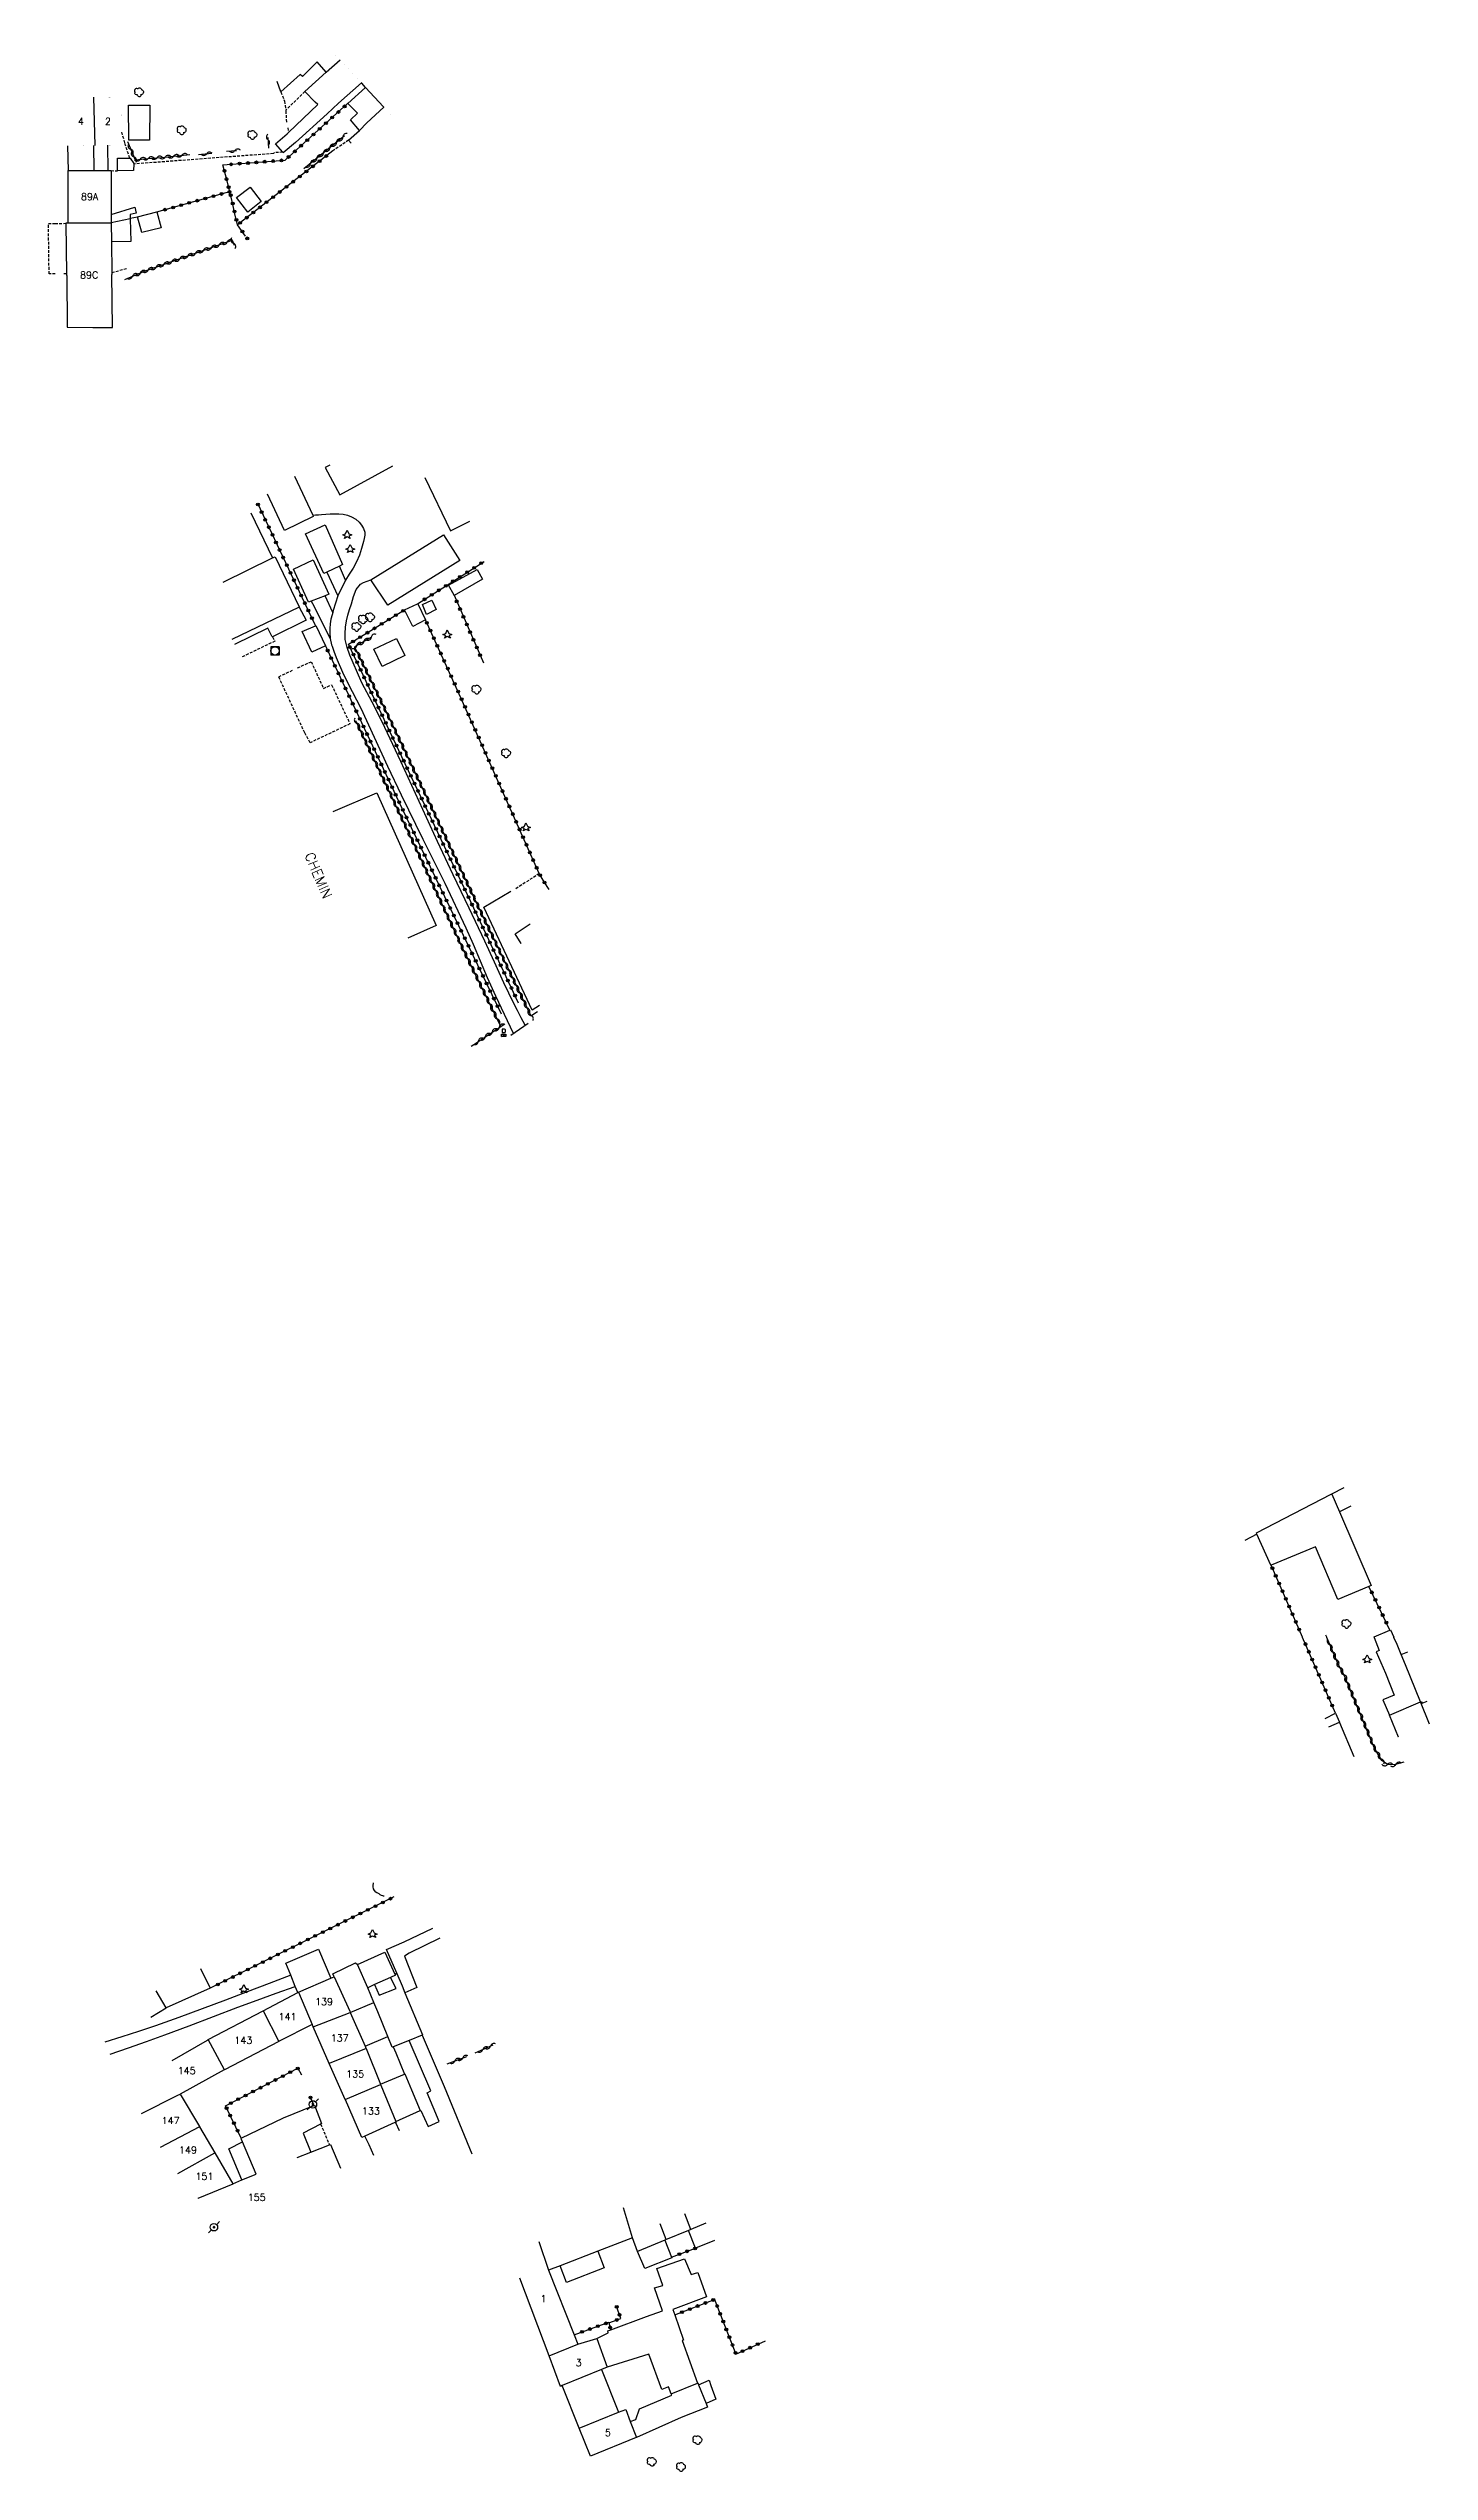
# Model space of a CAD drawing. Header units: millimetres. Extents: x 79010 to 79994, y 143000 to 143955.
# Drawn here: x 79507.8 to 79754.9, y 143521.8 to 143955.2 of the extents above; entities that cross this region are included whole.
import ezdxf
from ezdxf.enums import TextEntityAlignment as Align

# ---------------------------------------------------------------- set-up
doc = ezdxf.new("R2010")
doc.units = ezdxf.units.MM
doc.linetypes.add('DASHED', pattern=[0.75, 0.5, -0.25])
doc.layers.get('0').update_dxf_attribs({"linetype": 'CONTINUOUS'})
for name, color, linetype in [('W0014', 7, 'CONTINUOUS'), ('W0017', 7, 'CONTINUOUS'), ('W0071', 7, 'CONTINUOUS'), ('W0101', 7, 'CONTINUOUS'), ('W0104', 1, 'CONTINUOUS'), ('W0112', 1, 'DASHED'), ('W0300', 7, 'CONTINUOUS'), ('W0303', 7, 'CONTINUOUS'), ('W0310', 3, 'CONTINUOUS'), ('W0323', 7, 'CONTINUOUS'), ('W0333', 7, 'CONTINUOUS'), ('W0420', 7, 'CONTINUOUS'), ('W0438', 7, 'CONTINUOUS'), ('W0473', 7, 'CONTINUOUS'), ('W0515', 5, 'CONTINUOUS'), ('W0989', 7, 'CONTINUOUS'), ('W0991', 7, 'CONTINUOUS'), ('W1102', 7, 'CONTINUOUS')]:
    doc.layers.add(name, color=color, linetype=linetype)
doc.styles.get("Standard").update_dxf_attribs({"font": 'romans.shx', "width": 0.85})

# ---------------------------------------------------------------- blocks, each defined once
blk = doc.blocks.new('T303')
for p, q in [((-0.77, 0), (-0.28, 0.21)), ((-0.28, -0.21), (-0.77, 0)), ((-0.28, 0.21), (0, 0.83)), ((0, 0.83), (0.28, 0.21)), ((0.28, 0.21), (0.83, 0)), ((0.83, 0), (0.28, -0.21)), ((-0.49, -0.63), (-0.28, -0.21)), ((0, -0.35), (-0.49, -0.63)), ((0.56, -0.63), (0, -0.35)), ((0.28, -0.21), (0.56, -0.63))]:
    blk.add_line(p, q)
blk = doc.blocks.new('T300')
for p, q in [((-0.8, 0.51), (-0.86, 0.34)), ((-0.86, 0.34), (-0.86, 0.17)), ((-0.86, 0.17), (-0.74, 0.06)), ((-0.69, 0.63), (-0.8, 0.51)), ((-0.8, -0.06), (-0.74, 0.06)), ((-0.74, 0.06), (-0.69, 0.11)), ((-0.57, 0.69), (-0.69, 0.63)), ((-0.46, 0.69), (-0.57, 0.69)), ((-0.29, 0.63), (-0.46, 0.69)), ((-0.29, 0.63), (-0.17, 0.74)), ((-0.23, 0.57), (-0.29, 0.63)), ((-0.17, 0.74), (-0.06, 0.8)), ((-0.06, 0.8), (0.06, 0.8)), ((0.06, 0.8), (0.23, 0.74)), ((0.23, 0.74), (0.34, 0.63)), ((0.34, 0.63), (0.4, 0.51)), ((0.46, 0.46), (0.34, 0.46)), ((0.4, 0.51), (0.4, 0.46)), ((0.57, 0.4), (0.46, 0.46)), ((0.57, 0.4), (0.69, 0.29)), ((0.69, 0.29), (0.74, 0.17)), ((0.74, 0.06), (0.69, -0.17)), ((0.74, 0.17), (0.74, 0.06)), ((-0.8, -0.17), (-0.8, -0.06)), ((-0.8, -0.23), (-0.8, -0.17)), ((-0.74, -0.34), (-0.8, -0.23)), ((-0.69, -0.4), (-0.74, -0.34)), ((-0.51, -0.46), (-0.69, -0.4)), ((-0.4, -0.46), (-0.51, -0.46)), ((-0.4, -0.46), (-0.34, -0.46)), ((-0.34, -0.46), (-0.34, -0.4)), ((-0.34, -0.51), (-0.34, -0.46)), ((-0.29, -0.63), (-0.34, -0.51)), ((-0.17, -0.74), (-0.29, -0.63)), ((-0.06, -0.8), (-0.17, -0.74)), ((0.06, -0.8), (-0.06, -0.8)), ((0.17, -0.74), (0.06, -0.8)), ((0.23, -0.69), (0.17, -0.74)), ((0.29, -0.46), (0.23, -0.46)), ((0.29, -0.63), (0.23, -0.69)), ((0.46, -0.4), (0.29, -0.46)), ((0.34, -0.51), (0.29, -0.63)), ((0.34, -0.51), (0.34, -0.46)), ((0.57, -0.34), (0.46, -0.4)), ((0.63, -0.29), (0.57, -0.34)), ((0.69, -0.17), (0.63, -0.29))]:
    blk.add_line(p, q)
blk = doc.blocks.new('T473')
for p, q in [((-0.166667, 0.166667), (0.166667, -0.166667)), ((-0.166667, -0.166667), (0.166667, 0.166667)), ((0.500001, 0.500001), (1.000002, 1.000002)), ((-1.000002, -1.000002), (-0.500001, -0.500001))]:
    blk.add_line(p, q)
blk.add_ellipse((0, 0), major_axis=(0.471405, 0.471405), ratio=1, start_param=5.4977871438, end_param=11.780972451)
blk = doc.blocks.new('T438')
for p, q in [((-0.4, 0.2), (0.4, 0.2)), ((-0.4, -0.2), (-0.4, 0.2)), ((0.15, 1.1), (-0.3, 1.1)), ((-0.3, 1.1), (-0.3, 0.5)), ((-0.3, 0.5), (0.15, 0.5)), ((0.3, 0.65), (0.3, 0.95)), ((0.4, 0.2), (0.4, -0.2))]:
    blk.add_line(p, q)
at = {"flags": 128}
for points in [[(-0.4, -0.2), (0.4, 0.2)], [(0.4, -0.2), (-0.4, -0.2)]]:
    blk.add_lwpolyline(points, dxfattribs=at)
for centre, major_axis, start_param, end_param in [((0.15, 0.95), (0.106, -0.106), 0.785398, 2.356194), ((0.15, 0.65), (0.106, 0.106), 3.926991, 5.497787)]:
    blk.add_ellipse(centre, major_axis=major_axis, ratio=1, start_param=start_param, end_param=end_param)
blk = doc.blocks.new('T420')
for p, q in [((0.75, 0.75), (-0.75, 0.75)), ((-0.75, 0.75), (-0.75, -0.75)), ((0.75, 0.75), (0.75, -0.75)), ((0.75, -0.75), (-0.75, -0.75))]:
    blk.add_line(p, q)
blk.add_ellipse((0, 0), major_axis=(-0.53, 0.53), ratio=1, start_param=3.926991, end_param=10.210176)
blk = doc.blocks.new('t310o')
at = {"color": 0, "linetype": 'Continuous'}
for centre, start, end in [((-0.5, 0.38), 216.8699, 323.1304), ((0.5, -0.37), 36.8699, 143.1303)]:
    blk.add_arc(centre, 0.625, start, end, dxfattribs=at)
blk = doc.blocks.new('t323o')
at = {"color": 0, "linetype": 'Continuous'}
for radius in [0.25, 0.15]:
    blk.add_circle((0, 0), radius, dxfattribs=at)

msp = doc.modelspace()

# ---------------------------------------------------------------- linework, layer by layer
at = {"layer": 'W0014'}
msp.add_lwpolyline([(79590.45, 143778.74), (79590.45, 143778.74), (79590.45, 143778.74), (79593.56, 143780.85)], dxfattribs=at)
at = {"layer": 'W0017'}
for points in [[(79555.04, 143871.71), (79555.55, 143871.77), (79556.07, 143871.82), (79556.58, 143871.86), (79557.37, 143871.92), (79558.16, 143871.95), (79558.95, 143871.95), (79559.72, 143871.94), (79560.49, 143871.89), (79561.23, 143871.75), (79561.99, 143871.44), (79562.72, 143871.01), (79563.34, 143870.47), (79563.78, 143869.94), (79564.14, 143869.34), (79564.35, 143868.71), (79564.35, 143868.16), (79564.23, 143867.58), (79564.09, 143867.01), (79563.79, 143865.77), (79563.38, 143864.55), (79562.88, 143863.37), (79562.28, 143862.26), (79561.58, 143861.19), (79560.88, 143860.12), (79559.84, 143862.62)], [(79557.56, 143861.53), (79559.52, 143857.28)], [(79554.78, 143856.35), (79554.98, 143855.95), (79558.15, 143849.66)], [(79558.61, 143854.34), (79557.26, 143857.31)], [(79595.61, 143784.02), (79594.3, 143783.16), (79585.66, 143801.59), (79590.47, 143804.5)], [(79551.13, 143610.54), (79547.22, 143609.05), (79543.32, 143607.57), (79539.41, 143606.1), (79535.25, 143604.54), (79531.08, 143602.99), (79526.9, 143601.5), (79523.88, 143600.51), (79520.86, 143599.54), (79517.84, 143598.57)], [(79518.79, 143596.41), (79522.05, 143597.56), (79525.31, 143598.7), (79528.56, 143599.87), (79532.93, 143601.5), (79537.28, 143603.18), (79541.64, 143604.83), (79545.07, 143606.09), (79548.49, 143607.33), (79551.92, 143608.57)]]:
    msp.add_lwpolyline(points, dxfattribs=at)
at = {"layer": 'W0071'}
for points in [[(79560.88, 143860.12), (79559.52, 143857.28), (79558.69, 143854.68), (79558.61, 143854.34), (79558.49, 143853.89), (79558.3, 143853.1), (79558.16, 143852.31), (79558.08, 143851.44), (79558.08, 143850.57), (79558.13, 143849.81), (79558.14, 143849.7), (79558.15, 143849.66), (79558.4, 143848.55), (79558.49, 143848.3), (79558.81, 143847.41), (79559.24, 143846.28), (79560.56, 143843.2), (79562.11, 143840.19), (79563.64, 143837.18), (79566.05, 143832.02), (79568.43, 143826.84), (79570.84, 143821.68), (79574.72, 143813.77), (79578.67, 143805.88), (79582.43, 143797.92), (79583.72, 143794.97), (79584.98, 143792.01), (79586.26, 143789.05), (79587.76, 143785.76), (79589.3, 143782.49), (79590.91, 143779.05)], [(79593.03, 143780.49), (79592.34, 143781.82), (79591.67, 143783.1), (79591.01, 143784.39), (79589.24, 143788.07), (79587.54, 143791.79), (79585.83, 143795.51), (79583, 143801.46), (79580.16, 143807.4), (79577.34, 143813.35), (79574.05, 143820.5), (79570.81, 143827.66), (79567.47, 143834.78), (79565.66, 143838.27), (79563.84, 143841.75), (79562.25, 143845.33), (79561.7, 143846.69), (79561.18, 143848.06), (79560.86, 143849.47), (79560.83, 143850.58), (79560.92, 143851.71), (79561.09, 143852.83), (79561.32, 143853.86), (79561.61, 143854.88), (79561.95, 143855.88), (79562.35, 143857.16), (79562.82, 143858.41), (79563.57, 143859.37), (79564.14, 143859.68), (79564.79, 143859.91), (79565.43, 143860.14)]]:
    msp.add_lwpolyline(points, dxfattribs=at)
at = {"layer": 'W0101', "const_width": 0.002}
for points in [[(79559.96, 143953.16), (79559.93, 143953.19), (79558.07, 143955.21)], [(79563.73, 143949.1), (79559.96, 143953.16)], [(79515.79, 143946.52), (79511.21, 143946.56), (79511.17, 143937.82), (79511.21, 143937.82), (79515.85, 143937.88), (79516.06, 143937.88)], [(79515.79, 143946.52), (79520.79, 143946.49), (79520.85, 143940.41), (79520.87, 143937.95), (79518.32, 143937.91), (79516.06, 143937.88)], [(79568.97, 143943.32), (79567.73, 143944.69)]]:
    msp.add_lwpolyline(points, dxfattribs=at)
at = {"layer": 'W0101'}
for points in [[(79567.73, 143944.69), (79567.67, 143944.77), (79564.49, 143948.26), (79563.81, 143949.02), (79563.77, 143949.06), (79563.73, 143949.1)], [(79511.11, 143924.04), (79511.27, 143924.05), (79511.25, 143933.37), (79511.31, 143933.37), (79515.95, 143933.37), (79518.4, 143933.37), (79518.96, 143933.37), (79518.98, 143925.53), (79518.98, 143924.04)], [(79511.02, 143914.6), (79511.02, 143914.89), (79510.92, 143923.88), (79510.92, 143924.01), (79511.11, 143924.04)], [(79518.98, 143924.04), (79519.02, 143920.63), (79519.08, 143915.11), (79519.08, 143914.8)], [(79511.02, 143914.6), (79511.12, 143905.34), (79511.21, 143905.34), (79515.72, 143905.33), (79519.19, 143905.33), (79519.08, 143914.8)], [(79749.29, 143653.13), (79749.29, 143653.13), (79747.7, 143657.1), (79753.25, 143659.44)], [(79753.25, 143659.44), (79753.42, 143659.51), (79753.53, 143659.21), (79754.45, 143659.59)], [(79736.84, 143655.01), (79738.74, 143655.83), (79738.75, 143655.79), (79741.28, 143649.7)], [(79526.04, 143603.08), (79526.04, 143603.08), (79528.82, 143604.71), (79527.01, 143607.77)], [(79546.15, 143604.21), (79552.36, 143607.48), (79552.5, 143607.55)], [(79552.5, 143607.55), (79558.27, 143610.01), (79558.87, 143610.27), (79561.67, 143604.1), (79561.76, 143603.9)], [(79536.35, 143599.04), (79546.15, 143604.21)], [(79561.76, 143603.9), (79564.4, 143597.84), (79564.54, 143597.52), (79564.57, 143597.45)], [(79529.88, 143595.31), (79529.88, 143595.31), (79529.88, 143595.31), (79529.88, 143595.31), (79536.19, 143598.96), (79536.35, 143599.04)], [(79548.95, 143598.7), (79539.25, 143593.66)], [(79554.91, 143601.76), (79549.05, 143598.75), (79548.95, 143598.7)], [(79555.12, 143601.33), (79554.94, 143601.78), (79554.91, 143601.76)], [(79558, 143594.76), (79555.12, 143601.33)], [(79560.85, 143588.3), (79558, 143594.76)], [(79564.57, 143597.45), (79567.17, 143591.05), (79567.19, 143591)], [(79539.25, 143593.66), (79539.19, 143593.62), (79531.34, 143589.31)], [(79567.19, 143591), (79567.22, 143590.92), (79569.91, 143584.39), (79569.95, 143584.3), (79569.82, 143584.24), (79569.74, 143584.21), (79564.33, 143581.74), (79563.82, 143581.51), (79560.87, 143588.26), (79560.85, 143588.3)], [(79524.39, 143585.83), (79530.9, 143589.1)], [(79531.34, 143589.31), (79534.75, 143583.51), (79534.8, 143583.43)], [(79540.74, 143573.26), (79542.38, 143573.93), (79544.89, 143574.97), (79542.49, 143580.75), (79542.32, 143581.15), (79542.25, 143581.4), (79549.78, 143585.03), (79555.21, 143587.27), (79555.34, 143587.32), (79556.59, 143584.02), (79556.45, 143583.94), (79553.34, 143582.33), (79554.67, 143578.88)], [(79534.8, 143583.43), (79537.51, 143578.78)], [(79537.51, 143578.78), (79540.74, 143573.26), (79540.77, 143573.21)], [(79554.67, 143578.88), (79558.04, 143580.2), (79558.24, 143580.27), (79560.03, 143576.03), (79560.03, 143576.03), (79560.03, 143576.03)], [(79565.98, 143578.3), (79565.12, 143580.21), (79565.12, 143580.21), (79565.12, 143580.21), (79565.12, 143580.21), (79565.12, 143580.21)], [(79612.24, 143563.57), (79606.04, 143561.18), (79599.32, 143558.59), (79597.21, 143557.78)], [(79618.17, 143563.23), (79618.01, 143563.17), (79613.12, 143561.16), (79612.24, 143563.57)], [(79622.67, 143565.08), (79622.28, 143564.92), (79618.17, 143563.23)], [(79625.38, 143566.19), (79622.67, 143565.08)], [(79597.36, 143542.48), (79592.07, 143556.37), (79592.07, 143556.37)], [(79597.21, 143557.78), (79601.81, 143546.26), (79602.49, 143544.54)], [(79602.49, 143544.54), (79605.84, 143545.56), (79607.72, 143540.43), (79606.73, 143540.03), (79599.69, 143537.14), (79599.37, 143537.01), (79597.36, 143542.48)]]:
    msp.add_lwpolyline(points, dxfattribs=at)
msp.add_lwpolyline([(79604.76, 143524.54), (79602.73, 143529.55), (79609.73, 143532.38), (79611.03, 143532.9), (79611.85, 143530.75), (79612.94, 143527.89), (79612.91, 143527.87)], close=True, dxfattribs=at)
at = {"layer": 'W0104'}
for points in [[(79563.77, 143949.06), (79559.66, 143945.44), (79557.63, 143943.5), (79551.93, 143938.41), (79549.73, 143936.57), (79549.67, 143936.64), (79548.39, 143938.16), (79550.49, 143939.96), (79550.71, 143940.16), (79555.97, 143945.17), (79555.45, 143945.6), (79553.65, 143947.49), (79557.46, 143950.95), (79559.93, 143953.19)], [(79557.46, 143950.95), (79555.8, 143952.82), (79553.18, 143950.18), (79552.78, 143950.54), (79549.35, 143947.46), (79548.65, 143949.3)], [(79563.43, 143940.56), (79561.79, 143942.42), (79563.05, 143943.62), (79561.34, 143945.39), (79564.49, 143948.26)], [(79561.94, 143938.29), (79561.46, 143938.81), (79563.43, 143940.56)], [(79563.43, 143940.56), (79564.74, 143941.93), (79567.73, 143944.69)], [(79511.31, 143933.37), (79511.21, 143937.82)], [(79515.95, 143933.37), (79515.85, 143937.88)], [(79518.32, 143937.91), (79518.4, 143933.37)], [(79518.98, 143925.53), (79523.18, 143926.82), (79523.44, 143925.74), (79522.38, 143925.5), (79522.39, 143924.84), (79522.39, 143924.74), (79518.98, 143924.04)], [(79522.39, 143924.74), (79522.49, 143920.69), (79519.02, 143920.63)], [(79558.11, 143880.7), (79557.27, 143880.24), (79559.88, 143875.38), (79569.35, 143880.55)], [(79549.98, 143868.99), (79546.94, 143875.46)], [(79551.75, 143878.73), (79555.04, 143871.71), (79555.13, 143871.5), (79549.98, 143868.99)], [(79575.11, 143878.47), (79579.69, 143868.92), (79583.15, 143870.65)], [(79543.99, 143872.16), (79547.86, 143864.07)], [(79539.02, 143859.77), (79547.86, 143864.07), (79548.34, 143864.3), (79552.62, 143855.31), (79552.59, 143855.3), (79540.55, 143849.49)], [(79552.59, 143855.3), (79553.84, 143852.95), (79547.84, 143849.94), (79547.74, 143850.11), (79546.98, 143851.49), (79541.06, 143848.62)], [(79592.33, 143795.1), (79592.33, 143795.1), (79591.26, 143796.86), (79593.95, 143798.63)], [(79739.5, 143697.72), (79737.33, 143696.63)], [(79737.28, 143696.6), (79737.33, 143696.63)], [(79740.77, 143694.48), (79738.73, 143693.42)], [(79723.98, 143689.45), (79721.82, 143688.31)], [(79744.95, 143671), (79744.93, 143671.06), (79747.77, 143672.28), (79747.87, 143672.32), (79748.47, 143671)], [(79744.95, 143671), (79744.97, 143670.94), (79745.84, 143668.65), (79745.32, 143668.39), (79746.97, 143664.59), (79748.55, 143660.66), (79746.5, 143659.82), (79747.7, 143657.1)], [(79753.25, 143659.44), (79750.55, 143666.06), (79749.78, 143667.94), (79749.04, 143669.73), (79748.49, 143670.94), (79748.47, 143671)], [(79749.78, 143667.94), (79750.98, 143668.43)], [(79736.17, 143656.5), (79738.04, 143657.42), (79738.74, 143655.83)], [(79738.74, 143655.83), (79738.75, 143655.79)], [(79570.06, 143610.93), (79568.21, 143615.17), (79571.37, 143616.53), (79576.53, 143618.98)], [(79577.78, 143617.16), (79572.28, 143614.52), (79571.45, 143613.95), (79573.65, 143608.35), (79571.54, 143607.4)], [(79534.98, 143611.74), (79536.7, 143608.23), (79536.7, 143608.23), (79528.82, 143604.71)], [(79552.36, 143607.48), (79551.92, 143608.57), (79551.13, 143610.54), (79550.24, 143612.74), (79556.04, 143615.19), (79558.27, 143610.01)], [(79558.87, 143610.27), (79558.61, 143610.83), (79562.67, 143612.76), (79563.03, 143612.49)], [(79569.73, 143610.77), (79570.06, 143610.93), (79570.08, 143610.89), (79571.04, 143608.63), (79571.54, 143607.4), (79574.68, 143599.88), (79574.63, 143599.86), (79572.26, 143598.9), (79569.42, 143597.75), (79569.31, 143597.7), (79569.26, 143597.68), (79568.47, 143599.62), (79566.66, 143604.03), (79565.99, 143605.67), (79564.9, 143608.32)], [(79566.11, 143608.87), (79566.95, 143606.98), (79569.95, 143608.18), (79568.95, 143610.16)], [(79561.76, 143603.9), (79565.99, 143605.67)], [(79564.4, 143597.84), (79568.47, 143599.62)], [(79575.66, 143583.48), (79577.64, 143584.39), (79575.5, 143589.51), (79576.19, 143589.89), (79572.26, 143598.9)], [(79574.63, 143599.86), (79578.57, 143590.63), (79583.48, 143578.58), (79583.48, 143578.58)], [(79569.42, 143597.75), (79569.88, 143596.68), (79571.45, 143592.88)], [(79567.17, 143591.05), (79571.45, 143592.88), (79571.51, 143592.91), (79572.69, 143590.08), (79574.28, 143586.33)], [(79569.91, 143584.39), (79574.28, 143586.33), (79574.39, 143586.38), (79575.66, 143583.48)], [(79542.38, 143573.93), (79540.04, 143579.5), (79542.49, 143580.75)], [(79565.12, 143580.21), (79564.33, 143581.74)], [(79569.82, 143584.24), (79570.49, 143582.8)], [(79626.93, 143563.13), (79623.51, 143561.71), (79622.28, 143564.92)], [(79606.04, 143561.18), (79607.18, 143558.23), (79600.45, 143555.57), (79599.32, 143558.59)], [(79618.01, 143563.17), (79619.22, 143560.14), (79619.26, 143560.02), (79614.45, 143558.08), (79613.12, 143561.16)], [(79617.66, 143555.07), (79616.62, 143558.08), (79621.56, 143559.83), (79622.74, 143557.04), (79623.92, 143557.4), (79625.46, 143553.02), (79619.47, 143550.77), (79619.8, 143549.8), (79621.35, 143545.29), (79621.13, 143545.21), (79623.87, 143537.61)], [(79605.84, 143545.56), (79607.9, 143546.57), (79607.82, 143546.92), (79608.37, 143547.12), (79614.76, 143549.49), (79617.6, 143550.52), (79616.21, 143554.61), (79617.66, 143555.07)], [(79617.66, 143555.07), (79617.66, 143555.07)], [(79619.19, 143535.7), (79618.7, 143536.91), (79617.49, 143536.43), (79615.16, 143542.78), (79607.72, 143540.43)], [(79606.73, 143540.03), (79609.73, 143532.38)], [(79611.85, 143530.75), (79612.83, 143531.1), (79613.49, 143533.02), (79619.3, 143535.43), (79619.15, 143535.69), (79619.19, 143535.7), (79623.87, 143537.61)], [(79623.87, 143537.61), (79623.94, 143537.63), (79624.07, 143537.3), (79625.4, 143533.93), (79625.65, 143533.3), (79620.96, 143531.42), (79612.94, 143527.89)], [(79624.07, 143537.3), (79625.94, 143538.1), (79626.28, 143537.14), (79627.14, 143534.71), (79625.4, 143533.93)], [(79602.73, 143529.55), (79599.69, 143537.14)], [(79612.94, 143527.89), (79612.91, 143527.87)]]:
    msp.add_lwpolyline(points, dxfattribs=at)
for points in [[(79525.81, 143938.8), (79522.13, 143938.8), (79522.1, 143945.09), (79525.9, 143945.07), (79525.81, 143938.8)], [(79520.1, 143933.33), (79520.1, 143933.36), (79520.1, 143935.61), (79522.32, 143935.62), (79522.37, 143935.62), (79523.02, 143934.61), (79523.01, 143934.54), (79522.99, 143933.38)], [(79543.41, 143925.96), (79541.38, 143928.53), (79543.84, 143930.43), (79545.79, 143927.81), (79543.41, 143925.96)], [(79524.43, 143922.32), (79523.68, 143925.11), (79527.15, 143925.98), (79527.93, 143923.11)], [(79557.03, 143861.28), (79553.74, 143868.42), (79557.26, 143870), (79560.38, 143862.88), (79559.84, 143862.62), (79557.56, 143861.53), (79557.03, 143861.28)], [(79568.5, 143855.62), (79565.43, 143860.14), (79578.43, 143868.19), (79581.33, 143863.6)], [(79554.25, 143856.14), (79551.57, 143862.08), (79555.11, 143863.77), (79557.93, 143857.58), (79557.26, 143857.31), (79554.78, 143856.35)], [(79580.34, 143857.37), (79580.32, 143857.42), (79579.35, 143859.19), (79584.43, 143862.02), (79585.43, 143860.27)], [(79572.94, 143851.84), (79571.47, 143854.8), (79573.79, 143855.88), (79573.82, 143855.89), (79575.21, 143853)], [(79575.41, 143853.99), (79574.68, 143855.75), (79576.37, 143856.54), (79577.13, 143854.88)], [(79554.89, 143847.22), (79553.15, 143850.94), (79555.54, 143851.95), (79555.6, 143851.97), (79557.3, 143848.36)], [(79567.48, 143844.65), (79565.99, 143847.74), (79570.04, 143849.66), (79571.51, 143846.61), (79567.48, 143844.65)], [(79738.47, 143677.79), (79734.42, 143687.18), (79726.5, 143683.92), (79726.44, 143683.9), (79723.98, 143689.45), (79723.88, 143689.68), (79737.28, 143696.6), (79737.33, 143696.63), (79737.36, 143696.58), (79738.73, 143693.42), (79744.42, 143680.29), (79743.99, 143680.11)], [(79564.9, 143608.32), (79563.03, 143612.49), (79567.93, 143614.69), (79569.73, 143610.77), (79569.82, 143610.55), (79568.95, 143610.16), (79566.11, 143608.87)]]:
    msp.add_lwpolyline(points, close=True, dxfattribs=at)
at = {"layer": 'W0112'}
for points in [[(79549.35, 143947.46), (79549.99, 143945.8), (79550.21, 143944.16), (79550.23, 143944.06), (79550.22, 143944.05), (79550.34, 143941.98)], [(79553.65, 143947.49), (79550.21, 143944.16)], [(79550.59, 143941.02), (79550.71, 143940.16)], [(79522.32, 143935.62), (79521.41, 143938.32), (79520.85, 143940.41)], [(79549.67, 143936.64), (79548.22, 143936.59), (79548, 143936.42), (79523.01, 143934.54)], [(79561.46, 143938.81), (79558.64, 143936.89)], [(79518.96, 143933.37), (79520.1, 143933.33)], [(79510.92, 143923.88), (79509, 143923.83), (79509, 143923.83), (79507.75, 143923.83)], [(79508.96, 143914.88), (79507.87, 143914.89), (79507.75, 143923.83)], [(79511.02, 143914.89), (79510.35, 143914.89)], [(79519.08, 143915.11), (79521.82, 143915.91)], [(79547.74, 143850.11), (79547.84, 143849.94), (79548.27, 143849.2), (79542.39, 143846.37)], [(79552.31, 143844.42), (79554.76, 143845.52), (79556.96, 143840.73), (79558.41, 143841.38), (79561.7, 143834.4), (79554.55, 143831.02), (79553.6, 143832.79), (79548.95, 143842.83), (79551.42, 143844)], [(79595.57, 143807.62), (79591.32, 143804.88)], [(79556.45, 143583.94), (79558.04, 143580.2)]]:
    msp.add_lwpolyline(points, dxfattribs=at)
at = {"layer": 'W0310'}
for points in [[(79521.87, 143938.58), (79523.26, 143935.27), (79525.53, 143935.56), (79525.59, 143935.56), (79527.98, 143935.71), (79533.03, 143936.25)], [(79534.57, 143936.26), (79537, 143936.46)], [(79539.6, 143936.83), (79541.41, 143936.95)], [(79547, 143939.29), (79547.12, 143937.38)], [(79560.71, 143939.57), (79553.45, 143933.67)], [(79521.43, 143913.88), (79524.96, 143915.37), (79540.63, 143920.9), (79540.95, 143920.02)], [(79565.53, 143849.92), (79562.53, 143848.19), (79569.32, 143834.2), (79575.7, 143820.72), (79584.53, 143801.97), (79594.04, 143782.19), (79595.27, 143782.92)], [(79588.67, 143780.28), (79581.81, 143794.36), (79572.99, 143813.24), (79562.77, 143834.93)], [(79583.4, 143776.77), (79583.85, 143777.07), (79588.67, 143780.28), (79589.38, 143780.75)], [(79736.47, 143671), (79736.3, 143671.4)], [(79736.5, 143670.94), (79736.47, 143671)], [(79750.26, 143648.64), (79748.54, 143648.21), (79747.3, 143648.26), (79746.34, 143648.98), (79744.96, 143651.27), (79739.63, 143664.13), (79738.69, 143665.83), (79738.02, 143667.31), (79736.5, 143670.94)], [(79584.1, 143596.65), (79587.32, 143598.09)], [(79579.06, 143594.7), (79582.58, 143596.03)]]:
    msp.add_lwpolyline(points, dxfattribs=at)
at = {"layer": 'W0323'}
for points in [[(79538.97, 143934.37), (79550.1, 143935.25), (79561.33, 143945.4)], [(79558.64, 143936.89), (79541.58, 143923.68), (79541.12, 143925.62), (79540.69, 143927.63), (79540.19, 143929.6), (79539.66, 143931.72), (79538.97, 143934.37)], [(79527.15, 143925.98), (79538.92, 143929.25), (79540.19, 143929.6)], [(79522.39, 143924.84), (79523.68, 143925.11)], [(79543.03, 143921.65), (79541.58, 143923.68)], [(79545.13, 143873.87), (79551.19, 143861.1), (79553.1, 143857.09), (79555.43, 143852.17), (79555.54, 143851.95)], [(79573.79, 143855.88), (79576.43, 143857.56), (79578.77, 143859.05), (79585.68, 143863.45)], [(79591.87, 143784.43), (79585.62, 143797.67), (79570.99, 143828.48), (79561.45, 143848.64), (79571.47, 143854.8)], [(79580.32, 143857.42), (79585.57, 143845.31)], [(79597.32, 143804.77), (79596.43, 143806.15), (79595.57, 143807.62), (79581.56, 143839.08), (79575.21, 143853)], [(79557.3, 143848.36), (79557.42, 143848.12), (79557.56, 143847.81), (79571, 143819.33), (79588.76, 143782.55), (79588.76, 143782.55), (79588.76, 143782.55), (79588.76, 143782.55)], [(79732.12, 143671), (79726.5, 143683.92)], [(79747.77, 143672.28), (79743.99, 143680.11)], [(79732.15, 143670.94), (79732.12, 143671)], [(79738.04, 143657.42), (79732.15, 143670.94)], [(79569.56, 143624.56), (79555.77, 143617.74), (79536.7, 143608.23)], [(79542.25, 143581.4), (79539.43, 143587.2), (79552.39, 143593.91), (79553.02, 143592.73)], [(79554.58, 143588.81), (79555.21, 143587.27)], [(79619.22, 143560.14), (79623.51, 143561.71)], [(79608.01, 143548.39), (79610.17, 143549.15), (79609.34, 143551.46)], [(79619.8, 143549.8), (79626.93, 143552.56), (79630.76, 143542.79), (79636.02, 143545.17)], [(79601.81, 143546.26), (79607.99, 143548.47), (79608.01, 143548.39), (79608.37, 143547.12)]]:
    msp.add_lwpolyline(points, dxfattribs=at)
at = {"layer": 'W0333'}
msp.add_lwpolyline([(79558.67, 143818.74), (79566.52, 143822.09), (79577.12, 143798.31), (79572.03, 143796.08)], dxfattribs=at)
at = {"layer": 'W0515'}
msp.add_lwpolyline([(79567.84, 143624.7), (79567.71, 143624.71), (79567.58, 143624.73), (79567.34, 143624.82), (79567.12, 143624.96), (79566.9, 143625.11), (79566.7, 143625.21), (79566.5, 143625.31), (79566.32, 143625.43), (79566.09, 143625.7), (79565.92, 143626.02), (79565.83, 143626.35), (79565.83, 143626.64), (79565.88, 143626.94), (79565.92, 143627.06)], dxfattribs=at)
at = {"layer": 'W1102'}
for points in [[(79515.79, 143946.52), (79516.06, 143937.88)], [(79511.11, 143924.04), (79518.98, 143924.04)], [(79754.85, 143655.48), (79753.25, 143659.44)], [(79552.5, 143607.55), (79554.91, 143601.76)], [(79546.15, 143604.21), (79548.95, 143598.7)], [(79555.12, 143601.33), (79561.76, 143603.9)], [(79539.25, 143593.66), (79536.35, 143599.04)], [(79564.57, 143597.45), (79558, 143594.76)], [(79560.85, 143588.3), (79567.19, 143591)], [(79530.9, 143589.1), (79531.34, 143589.31)], [(79534.8, 143583.43), (79527.72, 143579.74)], [(79530.88, 143575.07), (79537.51, 143578.78)], [(79552.23, 143577.93), (79552.23, 143577.93), (79554.67, 143578.88)], [(79540.77, 143573.21), (79534.45, 143570.63), (79534.45, 143570.63)], [(79612.24, 143563.57), (79610.63, 143568.93)], [(79622.67, 143565.08), (79621.6, 143567.87)], [(79618.29, 143563.28), (79617.19, 143566.06)], [(79595.48, 143562.9), (79597.21, 143557.78)], [(79597.36, 143542.48), (79602.49, 143544.54)]]:
    msp.add_lwpolyline(points, dxfattribs=at)

# ---------------------------------------------------------------- block references
at = {"layer": 'W0300'}
for p in [(79524.02, 143947.36), (79531.62, 143940.58), (79544.27, 143939.72), (79564.07, 143853.07), (79565.32, 143853.45), (79562.9, 143851.74), (79584.39, 143840.54), (79589.66, 143829.14), (79740.02, 143673.4), (79623.93, 143527.39), (79615.75, 143523.51), (79620.96, 143522.58)]:
    msp.add_blockref('T300', p, dxfattribs=at)
at = {"layer": 'W0303'}
for p in [(79561.19, 143868.21), (79561.74, 143865.66), (79579.11, 143850.38), (79593.18, 143815.88), (79743.69, 143667.04), (79565.74, 143617.92), (79542.7, 143608.06)]:
    msp.add_blockref('T303', p, dxfattribs=at)
at = {"layer": 'W0310'}
for p, rotation in [((79522.45, 143937.2), 292.8444905512789), ((79523.03, 143935.82), 292.8444905512789), ((79528.64, 143935.78), 6.134724290664376), ((79530.14, 143935.94), 6.134724290664376), ((79531.63, 143936.1), 6.134724290664376), ((79536.06, 143936.38), 4.771440482841617), ((79541.1, 143936.93), 3.898339468136931), ((79547.03, 143938.87), 273.6807966932743), ((79555.78, 143935.57), 219.0540346576806), ((79556.94, 143936.51), 219.0540346576806), ((79558.11, 143937.46), 219.0540346576806), ((79559.27, 143938.4), 219.0540346576806), ((79560.44, 143939.35), 219.0540346576806), ((79524.16, 143935.39), 7.118792267506897), ((79525.65, 143935.56), 3.688304201050149), ((79527.15, 143935.66), 3.688304201050149), ((79554.61, 143934.62), 219.0540346576806), ((79534.08, 143918.59), 19.44137362200236), ((79535.49, 143919.09), 19.44137362200236), ((79536.91, 143919.59), 19.44137362200236), ((79538.32, 143920.08), 19.44137362200236), ((79539.74, 143920.58), 19.44137362200236), ((79540.82, 143920.38), 289.9464623555824), ((79522.81, 143914.47), 22.79232779420951), ((79524.2, 143915.05), 22.79232779420951), ((79525.59, 143915.59), 19.44137362200236), ((79527.01, 143916.09), 19.44137362200236), ((79528.42, 143916.59), 19.44137362200236), ((79529.84, 143917.09), 19.44137362200236), ((79531.25, 143917.59), 19.44137362200236), ((79532.67, 143918.09), 19.44137362200236), ((79564.2, 143849.15), 209.9441237220529), ((79565.5, 143849.9), 209.9441237220529), ((79562.9, 143848.41), 209.9441237220529), ((79563, 143847.23), 295.866356794096), ((79563.65, 143845.88), 295.866356794096), ((79564.31, 143844.53), 295.866356794096), ((79564.96, 143843.18), 295.866356794096), ((79565.62, 143841.83), 295.866356794096), ((79566.27, 143840.48), 295.866356794096), ((79566.93, 143839.13), 295.866356794096), ((79567.58, 143837.78), 295.866356794096), ((79568.23, 143836.43), 295.866356794096), ((79562.97, 143834.5), 115.2367316975874), ((79563.61, 143833.14), 115.2367316975874), ((79564.25, 143831.78), 115.2367316975874), ((79568.89, 143835.08), 295.866356794096), ((79569.54, 143833.73), 295.3452623813214), ((79570.18, 143832.37), 295.3452623813214), ((79564.89, 143830.43), 115.2367316975874), ((79565.53, 143829.07), 115.2367316975874), ((79566.17, 143827.71), 115.2367316975874), ((79570.82, 143831.02), 295.3452623813214), ((79571.47, 143829.66), 295.3452623813214), ((79572.11, 143828.31), 295.3452623813214), ((79572.75, 143826.95), 295.3452623813214), ((79566.81, 143826.36), 115.2367316975874), ((79567.45, 143825), 115.2367316975874), ((79568.09, 143823.64), 115.2367316975874), ((79573.39, 143825.59), 295.3452623813214), ((79574.03, 143824.24), 295.3452623813214), ((79574.68, 143822.88), 295.3452623813214), ((79568.73, 143822.29), 115.2367316975874), ((79569.37, 143820.93), 115.2367316975874), ((79570.01, 143819.57), 115.2367316975874), ((79570.65, 143818.22), 115.2367316975874), ((79575.32, 143821.53), 295.3452623813214), ((79575.96, 143820.17), 295.2146624845741), ((79576.6, 143818.81), 295.2146624845741), ((79571.29, 143816.86), 115.2367316975874), ((79571.93, 143815.5), 115.2367316975874), ((79572.57, 143814.15), 115.2367316975874), ((79577.24, 143817.46), 295.2146624845741), ((79577.88, 143816.1), 295.2146624845741), ((79578.52, 143814.74), 295.2146624845741), ((79573.2, 143812.79), 115.0486221160221), ((79573.84, 143811.43), 115.0486221160221), ((79574.47, 143810.07), 115.0486221160221), ((79579.15, 143813.39), 295.2146624845741), ((79579.79, 143812.03), 295.2146624845741), ((79580.43, 143810.67), 295.2146624845741), ((79575.11, 143808.71), 115.0486221160221), ((79575.74, 143807.35), 115.0486221160221), ((79576.38, 143805.99), 115.0486221160221), ((79581.07, 143809.31), 295.2146624845741), ((79581.71, 143807.96), 295.2146624845741), ((79582.35, 143806.6), 295.2146624845741), ((79582.99, 143805.24), 295.2146624845741), ((79577.01, 143804.63), 115.0486221160221), ((79577.65, 143803.28), 115.0486221160221), ((79578.28, 143801.92), 115.0486221160221), ((79583.63, 143803.89), 295.2146624845741), ((79584.27, 143802.53), 295.2146624845741), ((79584.91, 143801.18), 295.6766799624871), ((79578.92, 143800.56), 115.0486221160221), ((79579.55, 143799.2), 115.0486221160221), ((79580.19, 143797.84), 115.0486221160221), ((79580.82, 143796.48), 115.0486221160221), ((79585.56, 143799.82), 295.6766799624871), ((79586.21, 143798.47), 295.6766799624871), ((79586.86, 143797.12), 295.6766799624871), ((79581.46, 143795.12), 115.0486221160221), ((79582.1, 143793.77), 115.9760804716791), ((79582.76, 143792.42), 115.9760804716791), ((79587.51, 143795.77), 295.6766799624871), ((79588.16, 143794.42), 295.6766799624871), ((79588.81, 143793.06), 295.6766799624871), ((79583.42, 143791.07), 115.9760804716791), ((79584.08, 143789.72), 115.9760804716791), ((79584.73, 143788.37), 115.9760804716791), ((79589.46, 143791.71), 295.6766799624871), ((79590.11, 143790.36), 295.6766799624871), ((79590.76, 143789.01), 295.6766799624871), ((79585.39, 143787.03), 115.9760804716791), ((79586.05, 143785.68), 115.9760804716791), ((79586.7, 143784.33), 115.9760804716791), ((79591.41, 143787.66), 295.6766799624871), ((79592.06, 143786.3), 295.6766799624871), ((79592.71, 143784.95), 295.6766799624871), ((79593.36, 143783.6), 295.6766799624871), ((79587.36, 143782.98), 115.9760804716791), ((79588.02, 143781.63), 115.9760804716791), ((79588.4, 143780.1), 33.70650978096808), ((79594.01, 143782.25), 295.6766799624871), ((79584.66, 143777.6), 33.70650978096808), ((79585.9, 143778.43), 33.70650978096808), ((79587.15, 143779.27), 33.70650978096808), ((79737, 143669.73), 112.6937949448545), ((79737.58, 143668.35), 112.6937949448545), ((79738.17, 143666.97), 114.487631994137), ((79738.81, 143665.61), 118.9509952065354), ((79739.54, 143664.3), 118.9509952065354), ((79740.13, 143662.92), 112.5410533109712), ((79740.7, 143661.54), 112.5410533109712), ((79741.28, 143660.15), 112.5410533109712), ((79741.85, 143658.77), 112.5410533109712), ((79742.43, 143657.38), 112.5410533109712), ((79743, 143656), 112.5410533109712), ((79743.58, 143654.61), 112.5410533109712), ((79744.15, 143653.22), 112.5410533109712), ((79744.73, 143651.84), 112.5410533109712), ((79745.42, 143650.51), 121.0114815891643), ((79746.19, 143649.23), 121.0114815891643), ((79747.31, 143648.26), 177.8380534317962), ((79748.81, 143648.28), 193.808319072495), ((79586.84, 143597.87), 24.01187619935952), ((79580.47, 143595.23), 20.70051953131048), ((79581.87, 143595.76), 20.70051953131048), ((79585.47, 143597.26), 24.01187619935952)]:
    msp.add_blockref('t310o', p, dxfattribs=dict(at, rotation=rotation))
at = {"layer": 'W0323'}
for p, rotation in [((79560.74, 143944.86), 42.09776929335139), ((79556.28, 143940.84), 42.09776929335139), ((79557.4, 143941.84), 42.09776929335139), ((79558.51, 143942.85), 42.09776929335139), ((79559.62, 143943.85), 42.09776929335139), ((79550.72, 143935.81), 42.09776929335139), ((79551.83, 143936.81), 42.09776929335139), ((79552.94, 143937.82), 42.09776929335139), ((79554.06, 143938.82), 42.09776929335139), ((79555.17, 143939.83), 42.09776929335139), ((79557.46, 143935.98), 217.7613636011153), ((79539.24, 143933.31), 104.6595499302817), ((79539.62, 143931.86), 104.6595499302817), ((79540.46, 143934.49), 4.515200026781205), ((79541.96, 143934.61), 4.515200026781205), ((79543.45, 143934.72), 4.515200026781205), ((79544.95, 143934.84), 4.515200026781205), ((79546.44, 143934.96), 4.515200026781205), ((79547.94, 143935.08), 4.515200026781205), ((79549.44, 143935.2), 4.515200026781205), ((79552.71, 143932.3), 217.7613636011153), ((79553.9, 143933.22), 217.7613636011153), ((79555.08, 143934.14), 217.7613636011153), ((79556.27, 143935.06), 217.7613636011153), ((79531.49, 143927.19), 15.52888484967419), ((79532.94, 143927.59), 15.52888484967419), ((79534.38, 143927.99), 15.52888484967419), ((79535.83, 143928.39), 15.52888484967419), ((79537.27, 143928.79), 15.52888484967419), ((79538.72, 143929.19), 15.52888484967419), ((79539.99, 143930.41), 104.1126717633576), ((79540.16, 143929.59), 15.35749342370711), ((79540.36, 143928.95), 104.104517719564), ((79540.72, 143927.5), 102.1923481592372), ((79546.78, 143927.71), 217.7613636011153), ((79547.97, 143928.63), 217.7613636011153), ((79549.16, 143929.55), 217.7613636011153), ((79550.34, 143930.46), 217.7613636011153), ((79551.53, 143931.38), 217.7613636011153), ((79528.6, 143926.38), 15.52888484967419), ((79530.05, 143926.78), 15.52888484967419), ((79541.03, 143926.03), 102.1923481592372), ((79541.37, 143924.57), 103.1945374714261), ((79542.04, 143924.03), 217.7613636011153), ((79543.23, 143924.95), 217.7613636011153), ((79544.41, 143925.87), 217.7613636011153), ((79545.6, 143926.79), 217.7613636011153), ((79542.45, 143922.46), 125.6985858014415), ((79543.33, 143921.24), 125.6985858014415), ((79545.24, 143873.63), 295.4042226815632), ((79545.89, 143872.27), 295.4042226815632), ((79546.53, 143870.92), 295.4042226815632), ((79547.17, 143869.56), 295.4042226815632), ((79547.82, 143868.21), 295.4042226815632), ((79548.46, 143866.85), 295.4042226815632), ((79549.11, 143865.5), 295.4042226815632), ((79549.75, 143864.14), 295.4042226815632), ((79550.39, 143862.79), 295.4042226815632), ((79583.91, 143862.32), 32.50040992201597), ((79585.18, 143863.13), 32.50040992201597), ((79551.04, 143861.43), 295.4042226815632), ((79551.68, 143860.08), 295.398386406424), ((79552.32, 143858.72), 295.398386406424), ((79577.59, 143858.29), 32.48703298136729), ((79578.85, 143859.1), 32.50040992201597), ((79580.12, 143859.9), 32.50040992201597), ((79581.38, 143860.71), 32.50040992201597), ((79582.65, 143861.52), 32.50040992201597), ((79552.97, 143857.37), 295.398386406424), ((79553.61, 143856.01), 295.4036822252108), ((79554.25, 143854.66), 295.4036822252108), ((79569.92, 143853.85), 31.53186661463024), ((79571.2, 143854.63), 31.53186661463024), ((79575.06, 143856.68), 32.50344316078201), ((79576.32, 143857.49), 32.50344316078201), ((79580.79, 143856.31), 293.4551088550652), ((79581.39, 143854.94), 293.4551088550652), ((79581.99, 143853.56), 293.4551088550652), ((79554.9, 143853.3), 295.4036822252108), ((79562.25, 143849.14), 31.53186661463024), ((79563.53, 143849.92), 31.53186661463024), ((79564.81, 143850.71), 31.53186661463024), ((79566.09, 143851.49), 31.53186661463024), ((79567.37, 143852.28), 31.53186661463024), ((79568.64, 143853.06), 31.53186661463024), ((79575.46, 143852.47), 114.5205396914229), ((79576.08, 143851.1), 114.5205396914229), ((79576.7, 143849.74), 114.5205396914229), ((79582.59, 143852.19), 293.4551088550652), ((79583.18, 143850.81), 293.4551088550652), ((79583.78, 143849.43), 293.4551088550652), ((79557.71, 143847.5), 295.2580694027774), ((79558.35, 143846.15), 295.2580694027774), ((79558.99, 143844.79), 295.2580694027774), ((79561.68, 143848.14), 115.3305431811868), ((79562.33, 143846.79), 115.3305431811868), ((79562.97, 143845.43), 115.3305431811868), ((79577.32, 143848.37), 114.5205396914229), ((79577.95, 143847.01), 114.5205396914229), ((79578.57, 143845.65), 114.5205396914229), ((79584.38, 143848.06), 293.4551088550652), ((79584.97, 143846.68), 293.4551088550652), ((79559.63, 143843.43), 295.2580694027774), ((79560.27, 143842.08), 295.2580694027774), ((79560.91, 143840.72), 295.2580694027774), ((79563.61, 143844.08), 115.3305431811868), ((79564.25, 143842.72), 115.3305431811868), ((79564.89, 143841.36), 115.3305431811868), ((79579.19, 143844.28), 114.5205396914229), ((79579.81, 143842.92), 114.5205396914229), ((79580.44, 143841.55), 114.5205396914229), ((79561.55, 143839.36), 295.2580694027774), ((79562.19, 143838.01), 295.2580694027774), ((79562.83, 143836.65), 295.2580694027774), ((79565.53, 143840.01), 115.3305431811868), ((79566.18, 143838.65), 115.3305431811868), ((79566.82, 143837.3), 115.3305431811868), ((79581.06, 143840.19), 114.5205396914229), ((79581.68, 143838.82), 113.9984636102389), ((79582.29, 143837.45), 113.9984636102389), ((79582.9, 143836.08), 113.9984636102389), ((79563.47, 143835.29), 295.2580694027774), ((79564.11, 143833.94), 295.2580694027774), ((79564.75, 143832.58), 295.2580694027774), ((79567.46, 143835.94), 115.3305431811868), ((79568.1, 143834.59), 115.3305431811868), ((79568.74, 143833.23), 115.3305431811868), ((79569.38, 143831.87), 115.3305431811868), ((79583.51, 143834.71), 113.9984636102389), ((79584.12, 143833.34), 113.9984636102389), ((79584.73, 143831.97), 113.9984636102389), ((79565.39, 143831.22), 295.2580694027774), ((79566.03, 143829.87), 295.2580694027774), ((79566.67, 143828.51), 295.2580694027774), ((79570.03, 143830.52), 115.3305431811868), ((79570.67, 143829.16), 115.3305431811868), ((79571.31, 143827.81), 115.3898100720461), ((79585.34, 143830.6), 113.9984636102389), ((79585.95, 143829.23), 113.9984636102389), ((79586.56, 143827.86), 113.9984636102389), ((79567.31, 143827.15), 295.2580694027774), ((79567.95, 143825.8), 295.2580694027774), ((79568.59, 143824.44), 295.2580694027774), ((79569.23, 143823.08), 295.2580694027774), ((79571.95, 143826.45), 115.3898100720461), ((79572.6, 143825.1), 115.3898100720461), ((79573.24, 143823.74), 115.3898100720461), ((79587.17, 143826.49), 113.9984636102389), ((79587.78, 143825.12), 113.9984636102389), ((79588.39, 143823.75), 113.9984636102389), ((79569.87, 143821.73), 295.2580694027774), ((79570.51, 143820.37), 295.2580694027774), ((79571.15, 143819.02), 295.7721153670748), ((79573.88, 143822.39), 115.3898100720461), ((79574.53, 143821.03), 115.3898100720461), ((79575.17, 143819.68), 115.3898100720461), ((79589, 143822.38), 113.9984636102389), ((79589.61, 143821.01), 113.9984636102389), ((79590.22, 143819.64), 113.9984636102389), ((79571.8, 143817.67), 295.7721153670748), ((79572.46, 143816.31), 295.7721153670748), ((79573.11, 143814.96), 295.7721153670748), ((79575.81, 143818.32), 115.3898100720461), ((79576.46, 143816.97), 115.3898100720461), ((79577.1, 143815.61), 115.3898100720461), ((79590.83, 143818.27), 113.9984636102389), ((79591.44, 143816.9), 113.9984636102389), ((79592.05, 143815.53), 113.9984636102389), ((79573.76, 143813.61), 295.7721153670748), ((79574.41, 143812.26), 295.7721153670748), ((79575.06, 143810.91), 295.7721153670748), ((79577.74, 143814.26), 115.3898100720461), ((79578.39, 143812.9), 115.3898100720461), ((79579.03, 143811.55), 115.3898100720461), ((79579.67, 143810.19), 115.3898100720461), ((79592.66, 143814.15), 113.9984636102389), ((79593.27, 143812.78), 113.9984636102389), ((79593.88, 143811.41), 113.9984636102389), ((79575.72, 143809.56), 295.7721153670748), ((79576.37, 143808.21), 295.7721153670748), ((79577.02, 143806.86), 295.7721153670748), ((79580.31, 143808.84), 115.3898100720461), ((79580.96, 143807.48), 115.3898100720461), ((79581.6, 143806.12), 115.3898100720461), ((79594.49, 143810.04), 113.9984636102389), ((79595.1, 143808.67), 113.9984636102389), ((79595.74, 143807.32), 120.4364207665254), ((79596.51, 143806.03), 122.8886169778541), ((79577.67, 143805.51), 295.7721153670748), ((79578.32, 143804.16), 295.7721153670748), ((79578.98, 143802.81), 295.7721153670748), ((79579.63, 143801.46), 295.7721153670748), ((79582.24, 143804.77), 115.3898100720461), ((79582.89, 143803.41), 115.3898100720461), ((79583.53, 143802.06), 115.3898100720461), ((79580.28, 143800.11), 295.7721153670748), ((79580.93, 143798.75), 295.7721153670748), ((79581.59, 143797.4), 295.7721153670748), ((79584.17, 143800.7), 115.3898100720461), ((79584.82, 143799.35), 115.3898100720461), ((79585.46, 143797.99), 115.3898100720461), ((79582.24, 143796.05), 295.7721153670748), ((79582.89, 143794.7), 295.7721153670748), ((79583.54, 143793.35), 295.7721153670748), ((79586.1, 143796.64), 115.3081981882314), ((79586.74, 143795.28), 115.3081981882314), ((79587.38, 143793.93), 115.3081981882314), ((79584.19, 143792), 295.7721153670748), ((79584.85, 143790.65), 295.7721153670748), ((79585.5, 143789.3), 295.7721153670748), ((79588.03, 143792.57), 115.3081981882314), ((79588.67, 143791.21), 115.3081981882314), ((79589.31, 143789.86), 115.3081981882314), ((79589.95, 143788.5), 115.3081981882314), ((79586.15, 143787.95), 295.7721153670748), ((79586.8, 143786.6), 295.7721153670748), ((79587.46, 143785.25), 295.7721153670748), ((79590.59, 143787.15), 115.3081981882314), ((79591.23, 143785.79), 115.3081981882314), ((79588.11, 143783.9), 295.7721153670748), ((79726.73, 143683.38), 113.5434183700235), ((79727.33, 143682), 113.5434183700235), ((79727.93, 143680.63), 113.5434183700235), ((79728.53, 143679.25), 113.5434183700235), ((79729.13, 143677.88), 113.5434183700235), ((79729.73, 143676.5), 113.5434183700235), ((79744.51, 143679.04), 115.7893964129031), ((79745.16, 143677.69), 115.7893964129031), ((79745.82, 143676.34), 115.7893964129031), ((79730.33, 143675.13), 113.5434183700235), ((79730.93, 143673.75), 113.5434183700235), ((79731.53, 143672.38), 113.5434183700235), ((79746.47, 143674.99), 115.7893964129031), ((79747.12, 143673.63), 115.7893964129031), ((79732.65, 143669.8), 113.5425794980699), ((79733.25, 143668.43), 113.5425794980699), ((79733.85, 143667.05), 113.5425794980699), ((79734.45, 143665.67), 113.5425794980699), ((79735.04, 143664.3), 113.5425794980699), ((79735.64, 143662.92), 113.5425794980699), ((79736.24, 143661.55), 113.5425794980699), ((79736.84, 143660.17), 113.5425794980699), ((79737.44, 143658.8), 113.5425794980699), ((79568.94, 143624.25), 206.3174210409007), ((79559.52, 143619.59), 206.3174210409007), ((79560.87, 143620.26), 206.3174210409007), ((79562.21, 143620.92), 206.3174210409007), ((79563.56, 143621.59), 206.3174210409007), ((79564.9, 143622.25), 206.3174210409007), ((79566.25, 143622.92), 206.3174210409007), ((79567.59, 143623.58), 206.3174210409007), ((79551.46, 143615.59), 206.5085417389205), ((79552.81, 143616.26), 206.5085417389205), ((79554.15, 143616.93), 206.5085417389205), ((79555.49, 143617.6), 206.5085417389205), ((79556.84, 143618.26), 206.3174210409007), ((79558.18, 143618.93), 206.3174210409007), ((79542.07, 143610.9), 206.5085417389205), ((79543.41, 143611.57), 206.5085417389205), ((79544.75, 143612.24), 206.5085417389205), ((79546.1, 143612.91), 206.5085417389205), ((79547.44, 143613.58), 206.5085417389205), ((79548.78, 143614.25), 206.5085417389205), ((79550.12, 143614.92), 206.5085417389205), ((79538.04, 143608.89), 206.5085417389205), ((79539.38, 143609.56), 206.5085417389205), ((79540.73, 143610.23), 206.5085417389205), ((79552.35, 143593.89), 27.40073459769924), ((79543.03, 143589.06), 27.40073459769924), ((79544.36, 143589.75), 27.40073459769924), ((79545.69, 143590.44), 27.40073459769924), ((79547.02, 143591.13), 27.40073459769924), ((79548.36, 143591.82), 27.40073459769924), ((79549.69, 143592.51), 27.40073459769924), ((79551.02, 143593.2), 27.40073459769924), ((79539.63, 143586.79), 115.9649716622182), ((79540.28, 143585.45), 115.9649716622182), ((79540.37, 143587.68), 27.40073459769924), ((79541.7, 143588.37), 27.40073459769924), ((79554.64, 143588.66), 292.4662715272348), ((79540.94, 143584.1), 115.9649716622182), ((79541.6, 143582.75), 115.9649716622182), ((79620.63, 143560.66), 20.16849096221533), ((79622.03, 143561.17), 20.16849096221533), ((79623.44, 143561.69), 20.16849096221533), ((79609.42, 143551.23), 109.8912448371875), ((79621.1, 143550.3), 21.12249559709695), ((79622.5, 143550.84), 21.12249559709695), ((79623.9, 143551.38), 21.12249559709695), ((79625.3, 143551.93), 21.12249559709695), ((79626.7, 143552.47), 21.12249559709695), ((79627.39, 143551.39), 291.4219459086473), ((79603.22, 143546.77), 19.66849842645751), ((79604.63, 143547.27), 19.66849842645751), ((79606.04, 143547.78), 19.66849842645751), ((79607.46, 143548.28), 19.66849842645751), ((79608.24, 143547.57), 285.5381151790997), ((79609.43, 143548.89), 19.62184627409204), ((79609.93, 143549.82), 109.8912448371875), ((79627.94, 143550), 291.4219459086473), ((79628.49, 143548.6), 291.4219459086473), ((79629.03, 143547.2), 291.4219459086473), ((79629.58, 143545.81), 291.4219459086473), ((79630.13, 143544.41), 291.4219459086473), ((79630.68, 143543.01), 291.4219459086473), ((79631.92, 143543.31), 24.32497861223829), ((79633.28, 143543.93), 24.32497861223829), ((79634.65, 143544.55), 24.32497861223829)]:
    msp.add_blockref('t323o', p, dxfattribs=dict(at, rotation=rotation))
at = {"layer": 'W0420'}
msp.add_blockref('T420', (79548.28, 143847.45), dxfattribs=at)
at = {"layer": 'W0438'}
msp.add_blockref('T438', (79589.2, 143778.69), dxfattribs=at)
at = {"layer": 'W0473'}
for p in [(79555.07, 143587.45), (79537.36, 143565.48)]:
    msp.add_blockref('T473', p, dxfattribs=at)

# ---------------------------------------------------------------- texts
at = {"layer": 'W0989'}
msp.add_text('CHEMIN', height=1.75, rotation=293.0663, dxfattribs=at).set_placement((79556.06, 143807.29), align=Align.MIDDLE_CENTER)
at = {"layer": 'W0991'}
for s, p in [('4', (79513.56, 143942.19)), ('2', (79518.38, 143942.2)), ('89A', (79515.11, 143928.7)), ('89C', (79515.05, 143914.68)), ('141', (79550.52, 143603.12)), ('139', (79557.06, 143605.8)), ('143', (79542.62, 143598.93)), ('137', (79559.87, 143599.33)), ('145', (79532.49, 143593.48)), ('135', (79562.63, 143592.88)), ('147', (79529.61, 143584.57)), ('133', (79565.44, 143586.25)), ('149', (79532.71, 143579.27)), ('151', (79535.66, 143574.57)), ('155', (79545.01, 143570.81)), ('1', (79596.31, 143552.69)), ('3', (79602.6, 143541.28)), ('5', (79607.84, 143528.72))]:
    msp.add_text(s, height=1.25, dxfattribs=at).set_placement(p, align=Align.MIDDLE_CENTER)

doc.saveas('drawing.dxf')
